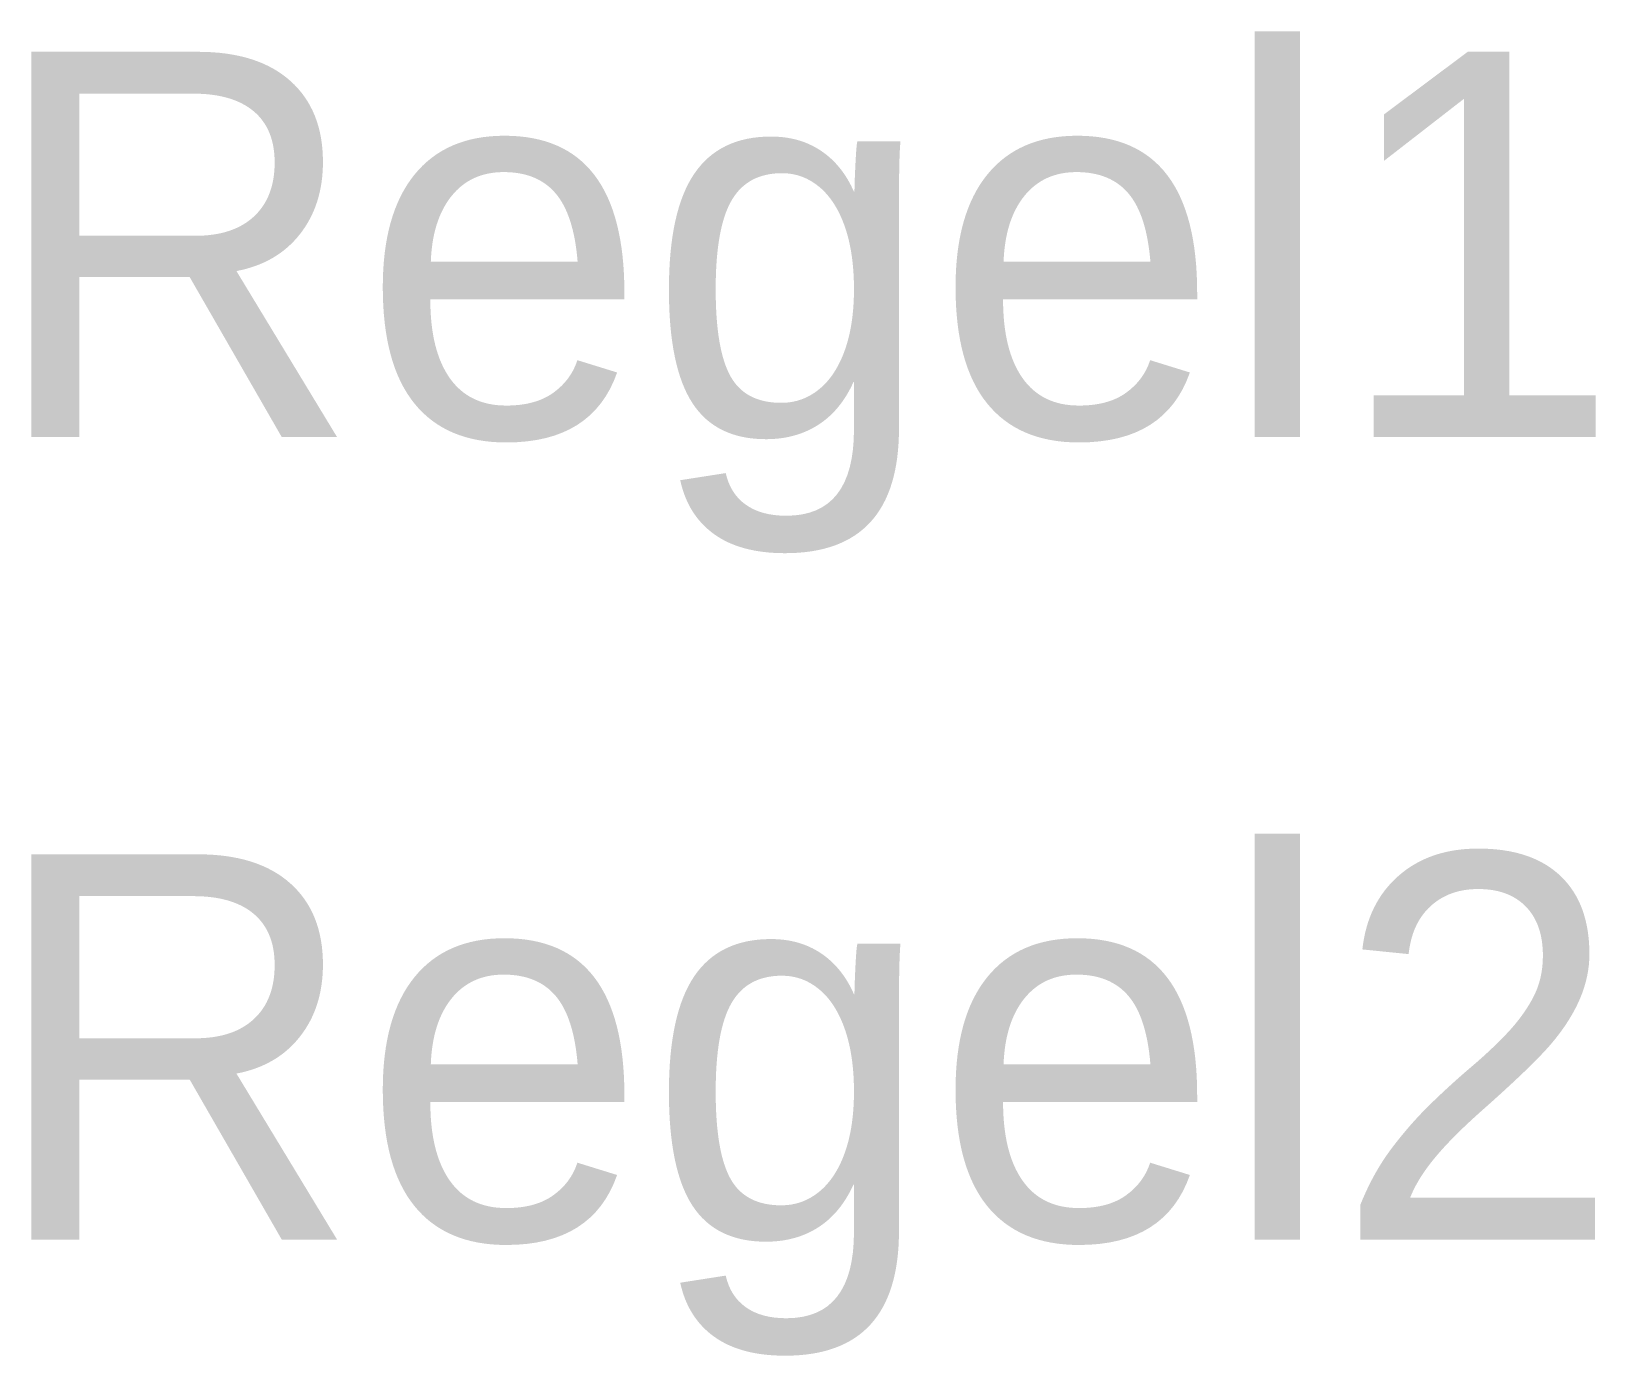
# Model space of a CAD drawing. Extents: x 0.13 to 5.01, y -0.35 to 3.77.
import ezdxf

# ---------------------------------------------------------------- set-up
doc = ezdxf.new("R2010")
doc.units = 0
doc.header["$MEASUREMENT"] = 0
doc.layers.add('to-xx-t25_1', color=7, linetype='CONTINUOUS', lineweight=25)
doc.styles.add('RTW_ISO', font='iso-rtw.shx')

msp = doc.modelspace()

# ---------------------------------------------------------------- texts
at = {"layer": 'to-xx-t25_1', "style": 'RTW_ISO'}
for s, p in [('Regel1', (0.0016, 2.5097)), ('Regel2', (0.0016, 0.0097))]:
    msp.add_text(s, height=1.2, dxfattribs=at).set_placement(p)

doc.saveas('drawing.dxf')
